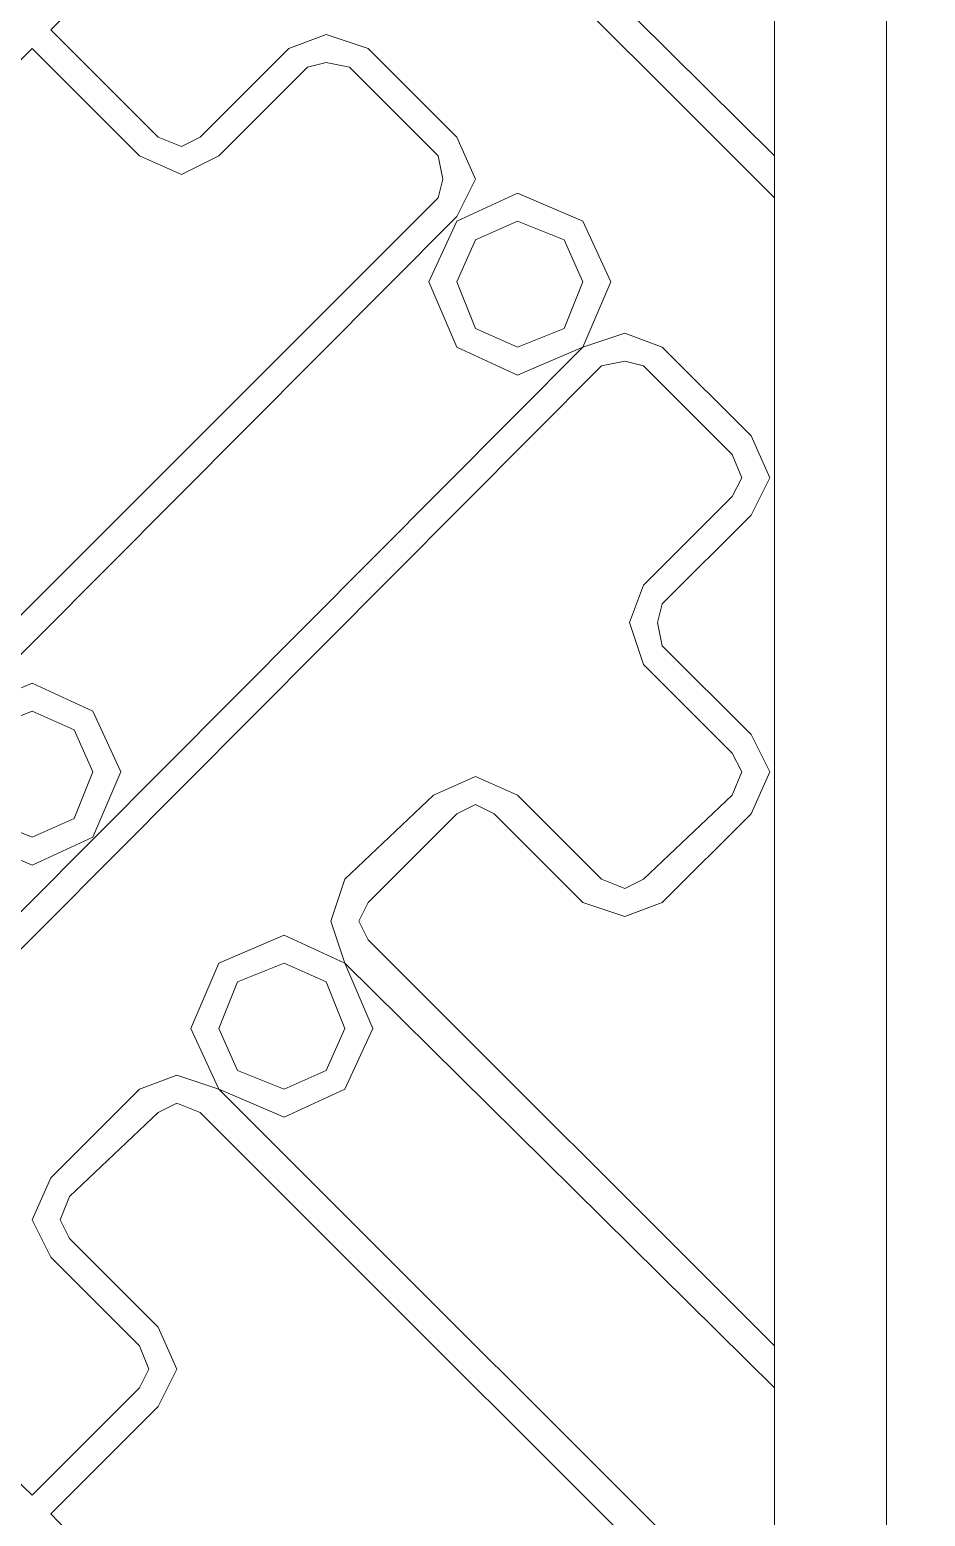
# Model space of a CAD drawing. Header units: centimetres. Extents: x -8.1 to 10.6, y -10.2 to 12.7.
# Drawn here: x -2.85 to 1.46, y -5.92 to 1.23 of the extents above; entities that cross this region are included whole.
import ezdxf

# ---------------------------------------------------------------- set-up
doc = ezdxf.new("R2010")
doc.units = ezdxf.units.CM
doc.header["$MEASUREMENT"] = 0
doc.layers.add('layer 1', color=7, linetype='Continuous')

msp = doc.modelspace()

# ---------------------------------------------------------------- linework, layer by layer
at = {"layer": 'layer 1', "color": 250, "lineweight": 0}
for points, knots in [([(-8.07089, 12.67001), (-8.07089, 12.67001), (10.64402, 12.67001), (10.64402, 12.67001), (10.64402, 12.67001), (10.64402, 12.67001), (10.64402, -10.17863), (10.64402, -10.17863), (10.64402, -10.17863), (10.64402, -10.17863), (-8.07089, -10.17863), (-8.07089, -10.17863), (-8.07089, -10.17863), (-8.07089, -10.17863), (-8.07089, 12.67001), (-8.07089, 12.67001)], [0, 0, 0, 0, 0.25, 0.25, 0.25, 0.25, 0.5, 0.5, 0.5, 0.5, 0.75, 0.75, 0.75, 0.75, 1, 1, 1, 1]), ([(-8.07089, 12.67001), (-8.07089, 12.67001), (10.64402, 12.67001), (10.64402, 12.67001), (10.64402, 12.67001), (10.64402, 12.67001), (10.64402, -10.17863), (10.64402, -10.17863), (10.64402, -10.17863), (10.64402, -10.17863), (-8.07089, -10.17863), (-8.07089, -10.17863), (-8.07089, -10.17863), (-8.07089, -10.17863), (-8.07089, 12.67001), (-8.07089, 12.67001)], [0, 0, 0, 0, 0.25, 0.25, 0.25, 0.25, 0.5, 0.5, 0.5, 0.5, 0.75, 0.75, 0.75, 0.75, 1, 1, 1, 1]), ([(-7.80124, 12.37812), (-7.80124, 12.37812), (10.35185, 12.37812), (10.35185, 12.37812), (10.35185, 12.37812), (10.35185, 12.37812), (10.35185, -9.90898), (10.35185, -9.90898), (10.35185, -9.90898), (10.35185, -9.90898), (-7.80124, -9.90898), (-7.80124, -9.90898), (-7.80124, -9.90898), (-7.80124, -9.90898), (-7.80124, 12.37812), (-7.80124, 12.37812)], [0, 0, 0, 0, 0.25, 0.25, 0.25, 0.25, 0.5, 0.5, 0.5, 0.5, 0.75, 0.75, 0.75, 0.75, 1, 1, 1, 1]), ([(-7.80124, 12.37812), (-7.80124, 12.37812), (10.35185, 12.37812), (10.35185, 12.37812), (10.35185, 12.37812), (10.35185, 12.37812), (10.35185, -9.90898), (10.35185, -9.90898), (10.35185, -9.90898), (10.35185, -9.90898), (-7.80124, -9.90898), (-7.80124, -9.90898), (-7.80124, -9.90898), (-7.80124, -9.90898), (-7.80124, 12.37812), (-7.80124, 12.37812)], [0, 0, 0, 0, 0.25, 0.25, 0.25, 0.25, 0.5, 0.5, 0.5, 0.5, 0.75, 0.75, 0.75, 0.75, 1, 1, 1, 1]), ([(-6.97005, 11.56916), (-6.97005, 11.56916), (9.54318, 11.56916), (9.54318, 11.56916), (9.54318, 11.56916), (9.54318, 11.56916), (9.54318, -9.07779), (9.54318, -9.07779), (9.54318, -9.07779), (9.54318, -9.07779), (-6.97005, -9.07779), (-6.97005, -9.07779), (-6.97005, -9.07779), (-6.97005, -9.07779), (-6.97005, 11.56916), (-6.97005, 11.56916)], [0, 0, 0, 0, 0.25, 0.25, 0.25, 0.25, 0.5, 0.5, 0.5, 0.5, 0.75, 0.75, 0.75, 0.75, 1, 1, 1, 1]), ([(-6.97005, 11.56916), (-6.97005, 11.56916), (9.54318, 11.56916), (9.54318, 11.56916), (9.54318, 11.56916), (9.54318, 11.56916), (9.54318, -9.07779), (9.54318, -9.07779), (9.54318, -9.07779), (9.54318, -9.07779), (-6.97005, -9.07779), (-6.97005, -9.07779), (-6.97005, -9.07779), (-6.97005, -9.07779), (-6.97005, 11.56916), (-6.97005, 11.56916)], [0, 0, 0, 0, 0.25, 0.25, 0.25, 0.25, 0.5, 0.5, 0.5, 0.5, 0.75, 0.75, 0.75, 0.75, 1, 1, 1, 1]), ([(-6.40851, -8.53848), (-6.40851, -8.53848), (-6.40851, 11.00763), (-6.40851, 11.00763), (-6.40851, 11.00763), (-6.40851, 11.00763), (0.73614, 11.00763), (0.73614, 11.00763), (0.73614, 11.00763), (0.73614, 11.00763), (0.73614, -8.53848), (0.73614, -8.53848), (0.73614, -8.53848), (0.73614, -8.53848), (-6.40851, -8.53848), (-6.40851, -8.53848)], [0, 0, 0, 0, 0.25, 0.25, 0.25, 0.25, 0.5, 0.5, 0.5, 0.5, 0.75, 0.75, 0.75, 0.75, 1, 1, 1, 1]), ([(-6.40851, -8.53848), (-6.40851, -8.53848), (-6.40851, 11.00763), (-6.40851, 11.00763), (-6.40851, 11.00763), (-6.40851, 11.00763), (0.73614, 11.00763), (0.73614, 11.00763), (0.73614, 11.00763), (0.73614, 11.00763), (0.73614, -8.53848), (0.73614, -8.53848), (0.73614, -8.53848), (0.73614, -8.53848), (-6.40851, -8.53848), (-6.40851, -8.53848)], [0, 0, 0, 0, 0.25, 0.25, 0.25, 0.25, 0.5, 0.5, 0.5, 0.5, 0.75, 0.75, 0.75, 0.75, 1, 1, 1, 1]), ([(0.73614, 0.628), (0.73614, 0.628), (-1.93758, 3.27892), (-1.93758, 3.27892), (-1.93758, 3.27892), (-1.93758, 3.27892), (-2.11716, 3.3687), (-2.11716, 3.3687), (-2.11716, 3.3687), (-2.11716, 3.3687), (-2.31954, 3.27892), (-2.31954, 3.27892), (-2.31954, 3.27892), (-2.31954, 3.27892), (-2.74625, 2.87444), (-2.74625, 2.87444), (-2.74625, 2.87444), (-2.74625, 2.87444), (-2.81381, 2.67234), (-2.81381, 2.67234), (-2.81381, 2.67234), (-2.81381, 2.67234), (-2.74625, 2.47024), (-2.74625, 2.47024), (-2.74625, 2.47024), (-2.74625, 2.47024), (-2.31954, 2.04325), (-2.31954, 2.04325)], [0, 0, 0, 0, 0.1428571, 0.1428571, 0.1428571, 0.1428571, 0.2857143, 0.2857143, 0.2857143, 0.2857143, 0.4285714, 0.4285714, 0.4285714, 0.4285714, 0.5714286, 0.5714286, 0.5714286, 0.5714286, 0.7142857, 0.7142857, 0.7142857, 0.7142857, 0.8571429, 0.8571429, 0.8571429, 0.8571429, 1, 1, 1, 1]), ([(0.73614, 0.628), (0.73614, 0.628), (-1.93758, 3.27892), (-1.93758, 3.27892), (-1.93758, 3.27892), (-1.93758, 3.27892), (-2.11716, 3.3687), (-2.11716, 3.3687), (-2.11716, 3.3687), (-2.11716, 3.3687), (-2.31954, 3.27892), (-2.31954, 3.27892), (-2.31954, 3.27892), (-2.31954, 3.27892), (-2.74625, 2.87444), (-2.74625, 2.87444), (-2.74625, 2.87444), (-2.74625, 2.87444), (-2.81381, 2.67234), (-2.81381, 2.67234), (-2.81381, 2.67234), (-2.81381, 2.67234), (-2.74625, 2.47024), (-2.74625, 2.47024), (-2.74625, 2.47024), (-2.74625, 2.47024), (-2.31954, 2.04325), (-2.31954, 2.04325)], [0, 0, 0, 0, 0.1428571, 0.1428571, 0.1428571, 0.1428571, 0.2857143, 0.2857143, 0.2857143, 0.2857143, 0.4285714, 0.4285714, 0.4285714, 0.4285714, 0.5714286, 0.5714286, 0.5714286, 0.5714286, 0.7142857, 0.7142857, 0.7142857, 0.7142857, 0.8571429, 0.8571429, 0.8571429, 0.8571429, 1, 1, 1, 1]), ([(0.73614, 0.42561), (0.73614, 0.42561), (-2.02737, 3.18913), (-2.02737, 3.18913), (-2.02737, 3.18913), (-2.02737, 3.18913), (-2.11716, 3.23417), (-2.11716, 3.23417), (-2.11716, 3.23417), (-2.11716, 3.23417), (-2.22947, 3.18913), (-2.22947, 3.18913), (-2.22947, 3.18913), (-2.22947, 3.18913), (-2.65647, 2.76213), (-2.65647, 2.76213), (-2.65647, 2.76213), (-2.65647, 2.76213), (-2.67898, 2.67234), (-2.67898, 2.67234), (-2.67898, 2.67234), (-2.67898, 2.67234), (-2.65647, 2.58255), (-2.65647, 2.58255), (-2.65647, 2.58255), (-2.65647, 2.58255), (-2.22947, 2.15555), (-2.22947, 2.15555)], [0, 0, 0, 0, 0.1428571, 0.1428571, 0.1428571, 0.1428571, 0.2857143, 0.2857143, 0.2857143, 0.2857143, 0.4285714, 0.4285714, 0.4285714, 0.4285714, 0.5714286, 0.5714286, 0.5714286, 0.5714286, 0.7142857, 0.7142857, 0.7142857, 0.7142857, 0.8571429, 0.8571429, 0.8571429, 0.8571429, 1, 1, 1, 1]), ([(0.73614, 0.42561), (0.73614, 0.42561), (-2.02737, 3.18913), (-2.02737, 3.18913), (-2.02737, 3.18913), (-2.02737, 3.18913), (-2.11716, 3.23417), (-2.11716, 3.23417), (-2.11716, 3.23417), (-2.11716, 3.23417), (-2.22947, 3.18913), (-2.22947, 3.18913), (-2.22947, 3.18913), (-2.22947, 3.18913), (-2.65647, 2.76213), (-2.65647, 2.76213), (-2.65647, 2.76213), (-2.65647, 2.76213), (-2.67898, 2.67234), (-2.67898, 2.67234), (-2.67898, 2.67234), (-2.67898, 2.67234), (-2.65647, 2.58255), (-2.65647, 2.58255), (-2.65647, 2.58255), (-2.65647, 2.58255), (-2.22947, 2.15555), (-2.22947, 2.15555)], [0, 0, 0, 0, 0.1428571, 0.1428571, 0.1428571, 0.1428571, 0.2857143, 0.2857143, 0.2857143, 0.2857143, 0.4285714, 0.4285714, 0.4285714, 0.4285714, 0.5714286, 0.5714286, 0.5714286, 0.5714286, 0.7142857, 0.7142857, 0.7142857, 0.7142857, 0.8571429, 0.8571429, 0.8571429, 0.8571429, 1, 1, 1, 1]), ([(-2.22947, 1.75136), (-2.22947, 1.75136), (-2.74625, 1.23457), (-2.74625, 1.23457), (-2.74625, 1.23457), (-2.74625, 1.23457), (-2.22947, 0.71779), (-2.22947, 0.71779), (-2.22947, 0.71779), (-2.22947, 0.71779), (-2.11716, 0.67275), (-2.11716, 0.67275), (-2.11716, 0.67275), (-2.11716, 0.67275), (-2.02737, 0.71779), (-2.02737, 0.71779), (-2.02737, 0.71779), (-2.02737, 0.71779), (-1.60037, 1.1445), (-1.60037, 1.1445)], [0, 0, 0, 0, 0.2, 0.2, 0.2, 0.2, 0.4, 0.4, 0.4, 0.4, 0.6, 0.6, 0.6, 0.6, 0.8, 0.8, 0.8, 0.8, 1, 1, 1, 1]), ([(-2.22947, 1.75136), (-2.22947, 1.75136), (-2.74625, 1.23457), (-2.74625, 1.23457), (-2.74625, 1.23457), (-2.74625, 1.23457), (-2.22947, 0.71779), (-2.22947, 0.71779), (-2.22947, 0.71779), (-2.22947, 0.71779), (-2.11716, 0.67275), (-2.11716, 0.67275), (-2.11716, 0.67275), (-2.11716, 0.67275), (-2.02737, 0.71779), (-2.02737, 0.71779), (-2.02737, 0.71779), (-2.02737, 0.71779), (-1.60037, 1.1445), (-1.60037, 1.1445)], [0, 0, 0, 0, 0.2, 0.2, 0.2, 0.2, 0.4, 0.4, 0.4, 0.4, 0.6, 0.6, 0.6, 0.6, 0.8, 0.8, 0.8, 0.8, 1, 1, 1, 1]), ([(-1.21841, 1.1445), (-1.21841, 1.1445), (-1.4208, 1.21205), (-1.4208, 1.21205), (-1.4208, 1.21205), (-1.4208, 1.21205), (-1.60037, 1.1445), (-1.60037, 1.1445)], [0, 0, 0, 0, 0.5, 0.5, 0.5, 0.5, 1, 1, 1, 1]), ([(-1.21841, 1.1445), (-1.21841, 1.1445), (-1.4208, 1.21205), (-1.4208, 1.21205), (-1.4208, 1.21205), (-1.4208, 1.21205), (-1.60037, 1.1445), (-1.60037, 1.1445)], [0, 0, 0, 0, 0.5, 0.5, 0.5, 0.5, 1, 1, 1, 1]), ([(-3.35283, 0.628), (-3.35283, 0.628), (-2.83604, 1.1445), (-2.83604, 1.1445), (-2.83604, 1.1445), (-2.83604, 1.1445), (-2.31954, 0.628), (-2.31954, 0.628), (-2.31954, 0.628), (-2.31954, 0.628), (-2.11716, 0.53792), (-2.11716, 0.53792), (-2.11716, 0.53792), (-2.11716, 0.53792), (-1.93758, 0.628), (-1.93758, 0.628), (-1.93758, 0.628), (-1.93758, 0.628), (-1.51058, 1.05471), (-1.51058, 1.05471)], [0, 0, 0, 0, 0.2, 0.2, 0.2, 0.2, 0.4, 0.4, 0.4, 0.4, 0.6, 0.6, 0.6, 0.6, 0.8, 0.8, 0.8, 0.8, 1, 1, 1, 1]), ([(-3.35283, 0.628), (-3.35283, 0.628), (-2.83604, 1.1445), (-2.83604, 1.1445), (-2.83604, 1.1445), (-2.83604, 1.1445), (-2.31954, 0.628), (-2.31954, 0.628), (-2.31954, 0.628), (-2.31954, 0.628), (-2.11716, 0.53792), (-2.11716, 0.53792), (-2.11716, 0.53792), (-2.11716, 0.53792), (-1.93758, 0.628), (-1.93758, 0.628), (-1.93758, 0.628), (-1.93758, 0.628), (-1.51058, 1.05471), (-1.51058, 1.05471)], [0, 0, 0, 0, 0.2, 0.2, 0.2, 0.2, 0.4, 0.4, 0.4, 0.4, 0.6, 0.6, 0.6, 0.6, 0.8, 0.8, 0.8, 0.8, 1, 1, 1, 1]), ([(-1.30849, 1.05471), (-1.30849, 1.05471), (-1.4208, 1.07723), (-1.4208, 1.07723), (-1.4208, 1.07723), (-1.4208, 1.07723), (-1.51058, 1.05471), (-1.51058, 1.05471)], [0, 0, 0, 0, 0.5, 0.5, 0.5, 0.5, 1, 1, 1, 1]), ([(-1.30849, 1.05471), (-1.30849, 1.05471), (-1.4208, 1.07723), (-1.4208, 1.07723), (-1.4208, 1.07723), (-1.4208, 1.07723), (-1.51058, 1.05471), (-1.51058, 1.05471)], [0, 0, 0, 0, 0.5, 0.5, 0.5, 0.5, 1, 1, 1, 1]), ([(-0.7917, 0.33583), (-0.7917, 0.33583), (-0.70191, 0.5154), (-0.70191, 0.5154), (-0.70191, 0.5154), (-0.70191, 0.5154), (-0.7917, 0.71779), (-0.7917, 0.71779)], [0, 0, 0, 0, 0.5, 0.5, 0.5, 0.5, 1, 1, 1, 1]), ([(-0.7917, 0.33583), (-0.7917, 0.33583), (-0.70191, 0.5154), (-0.70191, 0.5154), (-0.70191, 0.5154), (-0.70191, 0.5154), (-0.7917, 0.71779), (-0.7917, 0.71779)], [0, 0, 0, 0, 0.5, 0.5, 0.5, 0.5, 1, 1, 1, 1]), ([(-0.88149, 0.42561), (-0.88149, 0.42561), (-0.85897, 0.5154), (-0.85897, 0.5154), (-0.85897, 0.5154), (-0.85897, 0.5154), (-0.88149, 0.628), (-0.88149, 0.628)], [0, 0, 0, 0, 0.5, 0.5, 0.5, 0.5, 1, 1, 1, 1]), ([(-0.88149, 0.42561), (-0.88149, 0.42561), (-0.85897, 0.5154), (-0.85897, 0.5154), (-0.85897, 0.5154), (-0.85897, 0.5154), (-0.88149, 0.628), (-0.88149, 0.628)], [0, 0, 0, 0, 0.5, 0.5, 0.5, 0.5, 1, 1, 1, 1]), ([(-0.0503, 0.02113), (-0.0503, 0.02113), (-0.18513, 0.31331), (-0.18513, 0.31331), (-0.18513, 0.31331), (-0.18513, 0.31331), (-0.49953, 0.44813), (-0.49953, 0.44813), (-0.49953, 0.44813), (-0.49953, 0.44813), (-0.7917, 0.31331), (-0.7917, 0.31331), (-0.7917, 0.31331), (-0.7917, 0.31331), (-0.92653, 0.02113), (-0.92653, 0.02113), (-0.92653, 0.02113), (-0.92653, 0.02113), (-0.7917, -0.29327), (-0.7917, -0.29327), (-0.7917, -0.29327), (-0.7917, -0.29327), (-0.49953, -0.4281), (-0.49953, -0.4281), (-0.49953, -0.4281), (-0.49953, -0.4281), (-0.18513, -0.29327), (-0.18513, -0.29327), (-0.18513, -0.29327), (-0.18513, -0.29327), (-0.0503, 0.02113), (-0.0503, 0.02113)], [0, 0, 0, 0, 0.125, 0.125, 0.125, 0.125, 0.25, 0.25, 0.25, 0.25, 0.375, 0.375, 0.375, 0.375, 0.5, 0.5, 0.5, 0.5, 0.625, 0.625, 0.625, 0.625, 0.75, 0.75, 0.75, 0.75, 0.875, 0.875, 0.875, 0.875, 1, 1, 1, 1]), ([(-0.0503, 0.02113), (-0.0503, 0.02113), (-0.18513, 0.31331), (-0.18513, 0.31331), (-0.18513, 0.31331), (-0.18513, 0.31331), (-0.49953, 0.44813), (-0.49953, 0.44813), (-0.49953, 0.44813), (-0.49953, 0.44813), (-0.7917, 0.31331), (-0.7917, 0.31331), (-0.7917, 0.31331), (-0.7917, 0.31331), (-0.92653, 0.02113), (-0.92653, 0.02113), (-0.92653, 0.02113), (-0.92653, 0.02113), (-0.7917, -0.29327), (-0.7917, -0.29327), (-0.7917, -0.29327), (-0.7917, -0.29327), (-0.49953, -0.4281), (-0.49953, -0.4281), (-0.49953, -0.4281), (-0.49953, -0.4281), (-0.18513, -0.29327), (-0.18513, -0.29327), (-0.18513, -0.29327), (-0.18513, -0.29327), (-0.0503, 0.02113), (-0.0503, 0.02113)], [0, 0, 0, 0, 0.125, 0.125, 0.125, 0.125, 0.25, 0.25, 0.25, 0.25, 0.375, 0.375, 0.375, 0.375, 0.5, 0.5, 0.5, 0.5, 0.625, 0.625, 0.625, 0.625, 0.75, 0.75, 0.75, 0.75, 0.875, 0.875, 0.875, 0.875, 1, 1, 1, 1]), ([(-0.18513, 0.02113), (-0.18513, 0.02113), (-0.27491, 0.22352), (-0.27491, 0.22352), (-0.27491, 0.22352), (-0.27491, 0.22352), (-0.49953, 0.31331), (-0.49953, 0.31331), (-0.49953, 0.31331), (-0.49953, 0.31331), (-0.70191, 0.22352), (-0.70191, 0.22352), (-0.70191, 0.22352), (-0.70191, 0.22352), (-0.7917, 0.02113), (-0.7917, 0.02113), (-0.7917, 0.02113), (-0.7917, 0.02113), (-0.70191, -0.20348), (-0.70191, -0.20348), (-0.70191, -0.20348), (-0.70191, -0.20348), (-0.49953, -0.29327), (-0.49953, -0.29327), (-0.49953, -0.29327), (-0.49953, -0.29327), (-0.27491, -0.20348), (-0.27491, -0.20348), (-0.27491, -0.20348), (-0.27491, -0.20348), (-0.18513, 0.02113), (-0.18513, 0.02113)], [0, 0, 0, 0, 0.125, 0.125, 0.125, 0.125, 0.25, 0.25, 0.25, 0.25, 0.375, 0.375, 0.375, 0.375, 0.5, 0.5, 0.5, 0.5, 0.625, 0.625, 0.625, 0.625, 0.75, 0.75, 0.75, 0.75, 0.875, 0.875, 0.875, 0.875, 1, 1, 1, 1]), ([(-0.18513, 0.02113), (-0.18513, 0.02113), (-0.27491, 0.22352), (-0.27491, 0.22352), (-0.27491, 0.22352), (-0.27491, 0.22352), (-0.49953, 0.31331), (-0.49953, 0.31331), (-0.49953, 0.31331), (-0.49953, 0.31331), (-0.70191, 0.22352), (-0.70191, 0.22352), (-0.70191, 0.22352), (-0.70191, 0.22352), (-0.7917, 0.02113), (-0.7917, 0.02113), (-0.7917, 0.02113), (-0.7917, 0.02113), (-0.70191, -0.20348), (-0.70191, -0.20348), (-0.70191, -0.20348), (-0.70191, -0.20348), (-0.49953, -0.29327), (-0.49953, -0.29327), (-0.49953, -0.29327), (-0.49953, -0.29327), (-0.27491, -0.20348), (-0.27491, -0.20348), (-0.27491, -0.20348), (-0.27491, -0.20348), (-0.18513, 0.02113), (-0.18513, 0.02113)], [0, 0, 0, 0, 0.125, 0.125, 0.125, 0.125, 0.25, 0.25, 0.25, 0.25, 0.375, 0.375, 0.375, 0.375, 0.5, 0.5, 0.5, 0.5, 0.625, 0.625, 0.625, 0.625, 0.75, 0.75, 0.75, 0.75, 0.875, 0.875, 0.875, 0.875, 1, 1, 1, 1]), ([(0.19684, -0.29327), (0.19684, -0.29327), (0.01726, -0.226), (0.01726, -0.226), (0.01726, -0.226), (0.01726, -0.226), (-0.18513, -0.29327), (-0.18513, -0.29327)], [0, 0, 0, 0, 0.5, 0.5, 0.5, 0.5, 1, 1, 1, 1]), ([(0.19684, -0.29327), (0.19684, -0.29327), (0.01726, -0.226), (0.01726, -0.226), (0.01726, -0.226), (0.01726, -0.226), (-0.18513, -0.29327), (-0.18513, -0.29327)], [0, 0, 0, 0, 0.5, 0.5, 0.5, 0.5, 1, 1, 1, 1]), ([(0.10705, -0.38306), (0.10705, -0.38306), (0.01726, -0.36054), (0.01726, -0.36054), (0.01726, -0.36054), (0.01726, -0.36054), (-0.09534, -0.38306), (-0.09534, -0.38306)], [0, 0, 0, 0, 0.5, 0.5, 0.5, 0.5, 1, 1, 1, 1]), ([(0.10705, -0.38306), (0.10705, -0.38306), (0.01726, -0.36054), (0.01726, -0.36054), (0.01726, -0.36054), (0.01726, -0.36054), (-0.09534, -0.38306), (-0.09534, -0.38306)], [0, 0, 0, 0, 0.5, 0.5, 0.5, 0.5, 1, 1, 1, 1]), ([(0.62383, -1.10194), (0.62383, -1.10194), (0.71362, -0.92236), (0.71362, -0.92236), (0.71362, -0.92236), (0.71362, -0.92236), (0.62383, -0.72027), (0.62383, -0.72027)], [0, 0, 0, 0, 0.5, 0.5, 0.5, 0.5, 1, 1, 1, 1]), ([(0.62383, -1.10194), (0.62383, -1.10194), (0.71362, -0.92236), (0.71362, -0.92236), (0.71362, -0.92236), (0.71362, -0.92236), (0.62383, -0.72027), (0.62383, -0.72027)], [0, 0, 0, 0, 0.5, 0.5, 0.5, 0.5, 1, 1, 1, 1]), ([(0.53376, -1.01215), (0.53376, -1.01215), (0.5788, -0.92236), (0.5788, -0.92236), (0.5788, -0.92236), (0.5788, -0.92236), (0.53376, -0.81006), (0.53376, -0.81006)], [0, 0, 0, 0, 0.5, 0.5, 0.5, 0.5, 1, 1, 1, 1]), ([(0.53376, -1.01215), (0.53376, -1.01215), (0.5788, -0.92236), (0.5788, -0.92236), (0.5788, -0.92236), (0.5788, -0.92236), (0.53376, -0.81006), (0.53376, -0.81006)], [0, 0, 0, 0, 0.5, 0.5, 0.5, 0.5, 1, 1, 1, 1]), ([(0.53376, -1.01215), (0.53376, -1.01215), (0.10705, -1.43915), (0.10705, -1.43915), (0.10705, -1.43915), (0.10705, -1.43915), (0.03949, -1.61873), (0.03949, -1.61873), (0.03949, -1.61873), (0.03949, -1.61873), (0.10705, -1.82111), (0.10705, -1.82111), (0.10705, -1.82111), (0.10705, -1.82111), (0.53376, -2.24782), (0.53376, -2.24782)], [0, 0, 0, 0, 0.25, 0.25, 0.25, 0.25, 0.5, 0.5, 0.5, 0.5, 0.75, 0.75, 0.75, 0.75, 1, 1, 1, 1]), ([(0.53376, -1.01215), (0.53376, -1.01215), (0.10705, -1.43915), (0.10705, -1.43915), (0.10705, -1.43915), (0.10705, -1.43915), (0.03949, -1.61873), (0.03949, -1.61873), (0.03949, -1.61873), (0.03949, -1.61873), (0.10705, -1.82111), (0.10705, -1.82111), (0.10705, -1.82111), (0.10705, -1.82111), (0.53376, -2.24782), (0.53376, -2.24782)], [0, 0, 0, 0, 0.25, 0.25, 0.25, 0.25, 0.5, 0.5, 0.5, 0.5, 0.75, 0.75, 0.75, 0.75, 1, 1, 1, 1]), ([(0.62383, -1.10194), (0.62383, -1.10194), (0.19684, -1.52894), (0.19684, -1.52894), (0.19684, -1.52894), (0.19684, -1.52894), (0.17432, -1.61873), (0.17432, -1.61873), (0.17432, -1.61873), (0.17432, -1.61873), (0.19684, -1.73103), (0.19684, -1.73103), (0.19684, -1.73103), (0.19684, -1.73103), (0.62383, -2.15803), (0.62383, -2.15803)], [0, 0, 0, 0, 0.25, 0.25, 0.25, 0.25, 0.5, 0.5, 0.5, 0.5, 0.75, 0.75, 0.75, 0.75, 1, 1, 1, 1]), ([(0.62383, -1.10194), (0.62383, -1.10194), (0.19684, -1.52894), (0.19684, -1.52894), (0.19684, -1.52894), (0.19684, -1.52894), (0.17432, -1.61873), (0.17432, -1.61873), (0.17432, -1.61873), (0.17432, -1.61873), (0.19684, -1.73103), (0.19684, -1.73103), (0.19684, -1.73103), (0.19684, -1.73103), (0.62383, -2.15803), (0.62383, -2.15803)], [0, 0, 0, 0, 0.25, 0.25, 0.25, 0.25, 0.5, 0.5, 0.5, 0.5, 0.75, 0.75, 0.75, 0.75, 1, 1, 1, 1]), ([(-2.40933, -2.33761), (-2.40933, -2.33761), (-2.54416, -2.04573), (-2.54416, -2.04573), (-2.54416, -2.04573), (-2.54416, -2.04573), (-2.83604, -1.9109), (-2.83604, -1.9109), (-2.83604, -1.9109), (-2.83604, -1.9109), (-3.15073, -2.04573), (-3.15073, -2.04573), (-3.15073, -2.04573), (-3.15073, -2.04573), (-3.28556, -2.33761), (-3.28556, -2.33761), (-3.28556, -2.33761), (-3.28556, -2.33761), (-3.15073, -2.6523), (-3.15073, -2.6523), (-3.15073, -2.6523), (-3.15073, -2.6523), (-2.83604, -2.78713), (-2.83604, -2.78713), (-2.83604, -2.78713), (-2.83604, -2.78713), (-2.54416, -2.6523), (-2.54416, -2.6523), (-2.54416, -2.6523), (-2.54416, -2.6523), (-2.40933, -2.33761), (-2.40933, -2.33761)], [0, 0, 0, 0, 0.125, 0.125, 0.125, 0.125, 0.25, 0.25, 0.25, 0.25, 0.375, 0.375, 0.375, 0.375, 0.5, 0.5, 0.5, 0.5, 0.625, 0.625, 0.625, 0.625, 0.75, 0.75, 0.75, 0.75, 0.875, 0.875, 0.875, 0.875, 1, 1, 1, 1]), ([(-2.40933, -2.33761), (-2.40933, -2.33761), (-2.54416, -2.04573), (-2.54416, -2.04573), (-2.54416, -2.04573), (-2.54416, -2.04573), (-2.83604, -1.9109), (-2.83604, -1.9109), (-2.83604, -1.9109), (-2.83604, -1.9109), (-3.15073, -2.04573), (-3.15073, -2.04573), (-3.15073, -2.04573), (-3.15073, -2.04573), (-3.28556, -2.33761), (-3.28556, -2.33761), (-3.28556, -2.33761), (-3.28556, -2.33761), (-3.15073, -2.6523), (-3.15073, -2.6523), (-3.15073, -2.6523), (-3.15073, -2.6523), (-2.83604, -2.78713), (-2.83604, -2.78713), (-2.83604, -2.78713), (-2.83604, -2.78713), (-2.54416, -2.6523), (-2.54416, -2.6523), (-2.54416, -2.6523), (-2.54416, -2.6523), (-2.40933, -2.33761), (-2.40933, -2.33761)], [0, 0, 0, 0, 0.125, 0.125, 0.125, 0.125, 0.25, 0.25, 0.25, 0.25, 0.375, 0.375, 0.375, 0.375, 0.5, 0.5, 0.5, 0.5, 0.625, 0.625, 0.625, 0.625, 0.75, 0.75, 0.75, 0.75, 0.875, 0.875, 0.875, 0.875, 1, 1, 1, 1]), ([(-2.54416, -2.33761), (-2.54416, -2.33761), (-2.63395, -2.13551), (-2.63395, -2.13551), (-2.63395, -2.13551), (-2.63395, -2.13551), (-2.83604, -2.04573), (-2.83604, -2.04573), (-2.83604, -2.04573), (-2.83604, -2.04573), (-3.06095, -2.13551), (-3.06095, -2.13551), (-3.06095, -2.13551), (-3.06095, -2.13551), (-3.15073, -2.33761), (-3.15073, -2.33761), (-3.15073, -2.33761), (-3.15073, -2.33761), (-3.06095, -2.56251), (-3.06095, -2.56251), (-3.06095, -2.56251), (-3.06095, -2.56251), (-2.83604, -2.6523), (-2.83604, -2.6523), (-2.83604, -2.6523), (-2.83604, -2.6523), (-2.63395, -2.56251), (-2.63395, -2.56251), (-2.63395, -2.56251), (-2.63395, -2.56251), (-2.54416, -2.33761), (-2.54416, -2.33761)], [0, 0, 0, 0, 0.125, 0.125, 0.125, 0.125, 0.25, 0.25, 0.25, 0.25, 0.375, 0.375, 0.375, 0.375, 0.5, 0.5, 0.5, 0.5, 0.625, 0.625, 0.625, 0.625, 0.75, 0.75, 0.75, 0.75, 0.875, 0.875, 0.875, 0.875, 1, 1, 1, 1]), ([(-2.54416, -2.33761), (-2.54416, -2.33761), (-2.63395, -2.13551), (-2.63395, -2.13551), (-2.63395, -2.13551), (-2.63395, -2.13551), (-2.83604, -2.04573), (-2.83604, -2.04573), (-2.83604, -2.04573), (-2.83604, -2.04573), (-3.06095, -2.13551), (-3.06095, -2.13551), (-3.06095, -2.13551), (-3.06095, -2.13551), (-3.15073, -2.33761), (-3.15073, -2.33761), (-3.15073, -2.33761), (-3.15073, -2.33761), (-3.06095, -2.56251), (-3.06095, -2.56251), (-3.06095, -2.56251), (-3.06095, -2.56251), (-2.83604, -2.6523), (-2.83604, -2.6523), (-2.83604, -2.6523), (-2.83604, -2.6523), (-2.63395, -2.56251), (-2.63395, -2.56251), (-2.63395, -2.56251), (-2.63395, -2.56251), (-2.54416, -2.33761), (-2.54416, -2.33761)], [0, 0, 0, 0, 0.125, 0.125, 0.125, 0.125, 0.25, 0.25, 0.25, 0.25, 0.375, 0.375, 0.375, 0.375, 0.5, 0.5, 0.5, 0.5, 0.625, 0.625, 0.625, 0.625, 0.75, 0.75, 0.75, 0.75, 0.875, 0.875, 0.875, 0.875, 1, 1, 1, 1]), ([(0.62383, -2.53999), (0.62383, -2.53999), (0.71362, -2.33761), (0.71362, -2.33761), (0.71362, -2.33761), (0.71362, -2.33761), (0.62383, -2.15803), (0.62383, -2.15803)], [0, 0, 0, 0, 0.5, 0.5, 0.5, 0.5, 1, 1, 1, 1]), ([(0.62383, -2.53999), (0.62383, -2.53999), (0.71362, -2.33761), (0.71362, -2.33761), (0.71362, -2.33761), (0.71362, -2.33761), (0.62383, -2.15803), (0.62383, -2.15803)], [0, 0, 0, 0, 0.5, 0.5, 0.5, 0.5, 1, 1, 1, 1]), ([(0.53376, -2.45021), (0.53376, -2.45021), (0.5788, -2.33761), (0.5788, -2.33761), (0.5788, -2.33761), (0.5788, -2.33761), (0.53376, -2.24782), (0.53376, -2.24782)], [0, 0, 0, 0, 0.5, 0.5, 0.5, 0.5, 1, 1, 1, 1]), ([(0.53376, -2.45021), (0.53376, -2.45021), (0.5788, -2.33761), (0.5788, -2.33761), (0.5788, -2.33761), (0.5788, -2.33761), (0.53376, -2.24782), (0.53376, -2.24782)], [0, 0, 0, 0, 0.5, 0.5, 0.5, 0.5, 1, 1, 1, 1]), ([(-0.09534, -2.8544), (-0.09534, -2.8544), (-0.49953, -2.45021), (-0.49953, -2.45021), (-0.49953, -2.45021), (-0.49953, -2.45021), (-0.70191, -2.36013), (-0.70191, -2.36013), (-0.70191, -2.36013), (-0.70191, -2.36013), (-0.90401, -2.45021), (-0.90401, -2.45021), (-0.90401, -2.45021), (-0.90401, -2.45021), (-1.33101, -2.8544), (-1.33101, -2.8544), (-1.33101, -2.8544), (-1.33101, -2.8544), (-1.39828, -3.05678), (-1.39828, -3.05678), (-1.39828, -3.05678), (-1.39828, -3.05678), (-1.33101, -3.25888), (-1.33101, -3.25888), (-1.33101, -3.25888), (-1.33101, -3.25888), (0.73614, -5.30351), (0.73614, -5.30351)], [0, 0, 0, 0, 0.1428571, 0.1428571, 0.1428571, 0.1428571, 0.2857143, 0.2857143, 0.2857143, 0.2857143, 0.4285714, 0.4285714, 0.4285714, 0.4285714, 0.5714286, 0.5714286, 0.5714286, 0.5714286, 0.7142857, 0.7142857, 0.7142857, 0.7142857, 0.8571429, 0.8571429, 0.8571429, 0.8571429, 1, 1, 1, 1]), ([(-0.09534, -2.8544), (-0.09534, -2.8544), (-0.49953, -2.45021), (-0.49953, -2.45021), (-0.49953, -2.45021), (-0.49953, -2.45021), (-0.70191, -2.36013), (-0.70191, -2.36013), (-0.70191, -2.36013), (-0.70191, -2.36013), (-0.90401, -2.45021), (-0.90401, -2.45021), (-0.90401, -2.45021), (-0.90401, -2.45021), (-1.33101, -2.8544), (-1.33101, -2.8544), (-1.33101, -2.8544), (-1.33101, -2.8544), (-1.39828, -3.05678), (-1.39828, -3.05678), (-1.39828, -3.05678), (-1.39828, -3.05678), (-1.33101, -3.25888), (-1.33101, -3.25888), (-1.33101, -3.25888), (-1.33101, -3.25888), (0.73614, -5.30351), (0.73614, -5.30351)], [0, 0, 0, 0, 0.1428571, 0.1428571, 0.1428571, 0.1428571, 0.2857143, 0.2857143, 0.2857143, 0.2857143, 0.4285714, 0.4285714, 0.4285714, 0.4285714, 0.5714286, 0.5714286, 0.5714286, 0.5714286, 0.7142857, 0.7142857, 0.7142857, 0.7142857, 0.8571429, 0.8571429, 0.8571429, 0.8571429, 1, 1, 1, 1]), ([(-0.18513, -2.9667), (-0.18513, -2.9667), (-0.61184, -2.53999), (-0.61184, -2.53999), (-0.61184, -2.53999), (-0.61184, -2.53999), (-0.70191, -2.49496), (-0.70191, -2.49496), (-0.70191, -2.49496), (-0.70191, -2.49496), (-0.7917, -2.53999), (-0.7917, -2.53999), (-0.7917, -2.53999), (-0.7917, -2.53999), (-1.21841, -2.9667), (-1.21841, -2.9667), (-1.21841, -2.9667), (-1.21841, -2.9667), (-1.26345, -3.05678), (-1.26345, -3.05678), (-1.26345, -3.05678), (-1.26345, -3.05678), (-1.21841, -3.14657), (-1.21841, -3.14657), (-1.21841, -3.14657), (-1.21841, -3.14657), (0.73614, -5.10112), (0.73614, -5.10112)], [0, 0, 0, 0, 0.1428571, 0.1428571, 0.1428571, 0.1428571, 0.2857143, 0.2857143, 0.2857143, 0.2857143, 0.4285714, 0.4285714, 0.4285714, 0.4285714, 0.5714286, 0.5714286, 0.5714286, 0.5714286, 0.7142857, 0.7142857, 0.7142857, 0.7142857, 0.8571429, 0.8571429, 0.8571429, 0.8571429, 1, 1, 1, 1]), ([(-0.18513, -2.9667), (-0.18513, -2.9667), (-0.61184, -2.53999), (-0.61184, -2.53999), (-0.61184, -2.53999), (-0.61184, -2.53999), (-0.70191, -2.49496), (-0.70191, -2.49496), (-0.70191, -2.49496), (-0.70191, -2.49496), (-0.7917, -2.53999), (-0.7917, -2.53999), (-0.7917, -2.53999), (-0.7917, -2.53999), (-1.21841, -2.9667), (-1.21841, -2.9667), (-1.21841, -2.9667), (-1.21841, -2.9667), (-1.26345, -3.05678), (-1.26345, -3.05678), (-1.26345, -3.05678), (-1.26345, -3.05678), (-1.21841, -3.14657), (-1.21841, -3.14657), (-1.21841, -3.14657), (-1.21841, -3.14657), (0.73614, -5.10112), (0.73614, -5.10112)], [0, 0, 0, 0, 0.1428571, 0.1428571, 0.1428571, 0.1428571, 0.2857143, 0.2857143, 0.2857143, 0.2857143, 0.4285714, 0.4285714, 0.4285714, 0.4285714, 0.5714286, 0.5714286, 0.5714286, 0.5714286, 0.7142857, 0.7142857, 0.7142857, 0.7142857, 0.8571429, 0.8571429, 0.8571429, 0.8571429, 1, 1, 1, 1]), ([(-0.09534, -2.8544), (-0.09534, -2.8544), (0.01726, -2.89944), (0.01726, -2.89944), (0.01726, -2.89944), (0.01726, -2.89944), (0.10705, -2.8544), (0.10705, -2.8544)], [0, 0, 0, 0, 0.5, 0.5, 0.5, 0.5, 1, 1, 1, 1]), ([(-0.09534, -2.8544), (-0.09534, -2.8544), (0.01726, -2.89944), (0.01726, -2.89944), (0.01726, -2.89944), (0.01726, -2.89944), (0.10705, -2.8544), (0.10705, -2.8544)], [0, 0, 0, 0, 0.5, 0.5, 0.5, 0.5, 1, 1, 1, 1]), ([(-0.18513, -2.9667), (-0.18513, -2.9667), (0.01726, -3.03426), (0.01726, -3.03426), (0.01726, -3.03426), (0.01726, -3.03426), (0.19684, -2.9667), (0.19684, -2.9667)], [0, 0, 0, 0, 0.5, 0.5, 0.5, 0.5, 1, 1, 1, 1]), ([(-0.18513, -2.9667), (-0.18513, -2.9667), (0.01726, -3.03426), (0.01726, -3.03426), (0.01726, -3.03426), (0.01726, -3.03426), (0.19684, -2.9667), (0.19684, -2.9667)], [0, 0, 0, 0, 0.5, 0.5, 0.5, 0.5, 1, 1, 1, 1]), ([(-1.19618, -3.57357), (-1.19618, -3.57357), (-1.33101, -3.25888), (-1.33101, -3.25888), (-1.33101, -3.25888), (-1.33101, -3.25888), (-1.62289, -3.12405), (-1.62289, -3.12405), (-1.62289, -3.12405), (-1.62289, -3.12405), (-1.93758, -3.25888), (-1.93758, -3.25888), (-1.93758, -3.25888), (-1.93758, -3.25888), (-2.07241, -3.57357), (-2.07241, -3.57357), (-2.07241, -3.57357), (-2.07241, -3.57357), (-1.93758, -3.86545), (-1.93758, -3.86545), (-1.93758, -3.86545), (-1.93758, -3.86545), (-1.62289, -4.00028), (-1.62289, -4.00028), (-1.62289, -4.00028), (-1.62289, -4.00028), (-1.33101, -3.86545), (-1.33101, -3.86545), (-1.33101, -3.86545), (-1.33101, -3.86545), (-1.19618, -3.57357), (-1.19618, -3.57357)], [0, 0, 0, 0, 0.125, 0.125, 0.125, 0.125, 0.25, 0.25, 0.25, 0.25, 0.375, 0.375, 0.375, 0.375, 0.5, 0.5, 0.5, 0.5, 0.625, 0.625, 0.625, 0.625, 0.75, 0.75, 0.75, 0.75, 0.875, 0.875, 0.875, 0.875, 1, 1, 1, 1]), ([(-1.19618, -3.57357), (-1.19618, -3.57357), (-1.33101, -3.25888), (-1.33101, -3.25888), (-1.33101, -3.25888), (-1.33101, -3.25888), (-1.62289, -3.12405), (-1.62289, -3.12405), (-1.62289, -3.12405), (-1.62289, -3.12405), (-1.93758, -3.25888), (-1.93758, -3.25888), (-1.93758, -3.25888), (-1.93758, -3.25888), (-2.07241, -3.57357), (-2.07241, -3.57357), (-2.07241, -3.57357), (-2.07241, -3.57357), (-1.93758, -3.86545), (-1.93758, -3.86545), (-1.93758, -3.86545), (-1.93758, -3.86545), (-1.62289, -4.00028), (-1.62289, -4.00028), (-1.62289, -4.00028), (-1.62289, -4.00028), (-1.33101, -3.86545), (-1.33101, -3.86545), (-1.33101, -3.86545), (-1.33101, -3.86545), (-1.19618, -3.57357), (-1.19618, -3.57357)], [0, 0, 0, 0, 0.125, 0.125, 0.125, 0.125, 0.25, 0.25, 0.25, 0.25, 0.375, 0.375, 0.375, 0.375, 0.5, 0.5, 0.5, 0.5, 0.625, 0.625, 0.625, 0.625, 0.75, 0.75, 0.75, 0.75, 0.875, 0.875, 0.875, 0.875, 1, 1, 1, 1]), ([(-1.33101, -3.57357), (-1.33101, -3.57357), (-1.4208, -3.34866), (-1.4208, -3.34866), (-1.4208, -3.34866), (-1.4208, -3.34866), (-1.62289, -3.25888), (-1.62289, -3.25888), (-1.62289, -3.25888), (-1.62289, -3.25888), (-1.84751, -3.34866), (-1.84751, -3.34866), (-1.84751, -3.34866), (-1.84751, -3.34866), (-1.93758, -3.57357), (-1.93758, -3.57357), (-1.93758, -3.57357), (-1.93758, -3.57357), (-1.84751, -3.77566), (-1.84751, -3.77566), (-1.84751, -3.77566), (-1.84751, -3.77566), (-1.62289, -3.86545), (-1.62289, -3.86545), (-1.62289, -3.86545), (-1.62289, -3.86545), (-1.4208, -3.77566), (-1.4208, -3.77566), (-1.4208, -3.77566), (-1.4208, -3.77566), (-1.33101, -3.57357), (-1.33101, -3.57357)], [0, 0, 0, 0, 0.125, 0.125, 0.125, 0.125, 0.25, 0.25, 0.25, 0.25, 0.375, 0.375, 0.375, 0.375, 0.5, 0.5, 0.5, 0.5, 0.625, 0.625, 0.625, 0.625, 0.75, 0.75, 0.75, 0.75, 0.875, 0.875, 0.875, 0.875, 1, 1, 1, 1]), ([(-1.33101, -3.57357), (-1.33101, -3.57357), (-1.4208, -3.34866), (-1.4208, -3.34866), (-1.4208, -3.34866), (-1.4208, -3.34866), (-1.62289, -3.25888), (-1.62289, -3.25888), (-1.62289, -3.25888), (-1.62289, -3.25888), (-1.84751, -3.34866), (-1.84751, -3.34866), (-1.84751, -3.34866), (-1.84751, -3.34866), (-1.93758, -3.57357), (-1.93758, -3.57357), (-1.93758, -3.57357), (-1.93758, -3.57357), (-1.84751, -3.77566), (-1.84751, -3.77566), (-1.84751, -3.77566), (-1.84751, -3.77566), (-1.62289, -3.86545), (-1.62289, -3.86545), (-1.62289, -3.86545), (-1.62289, -3.86545), (-1.4208, -3.77566), (-1.4208, -3.77566), (-1.4208, -3.77566), (-1.4208, -3.77566), (-1.33101, -3.57357), (-1.33101, -3.57357)], [0, 0, 0, 0, 0.125, 0.125, 0.125, 0.125, 0.25, 0.25, 0.25, 0.25, 0.375, 0.375, 0.375, 0.375, 0.5, 0.5, 0.5, 0.5, 0.625, 0.625, 0.625, 0.625, 0.75, 0.75, 0.75, 0.75, 0.875, 0.875, 0.875, 0.875, 1, 1, 1, 1]), ([(0.73614, -6.53918), (0.73614, -6.53918), (-1.93758, -3.86545), (-1.93758, -3.86545), (-1.93758, -3.86545), (-1.93758, -3.86545), (-2.13968, -3.79818), (-2.13968, -3.79818), (-2.13968, -3.79818), (-2.13968, -3.79818), (-2.31954, -3.86545), (-2.31954, -3.86545), (-2.31954, -3.86545), (-2.31954, -3.86545), (-2.74625, -4.29245), (-2.74625, -4.29245), (-2.74625, -4.29245), (-2.74625, -4.29245), (-2.83604, -4.49455), (-2.83604, -4.49455), (-2.83604, -4.49455), (-2.83604, -4.49455), (-2.74625, -4.67441), (-2.74625, -4.67441), (-2.74625, -4.67441), (-2.74625, -4.67441), (-2.31954, -5.10112), (-2.31954, -5.10112)], [0, 0, 0, 0, 0.1428571, 0.1428571, 0.1428571, 0.1428571, 0.2857143, 0.2857143, 0.2857143, 0.2857143, 0.4285714, 0.4285714, 0.4285714, 0.4285714, 0.5714286, 0.5714286, 0.5714286, 0.5714286, 0.7142857, 0.7142857, 0.7142857, 0.7142857, 0.8571429, 0.8571429, 0.8571429, 0.8571429, 1, 1, 1, 1]), ([(0.73614, -6.53918), (0.73614, -6.53918), (-1.93758, -3.86545), (-1.93758, -3.86545), (-1.93758, -3.86545), (-1.93758, -3.86545), (-2.13968, -3.79818), (-2.13968, -3.79818), (-2.13968, -3.79818), (-2.13968, -3.79818), (-2.31954, -3.86545), (-2.31954, -3.86545), (-2.31954, -3.86545), (-2.31954, -3.86545), (-2.74625, -4.29245), (-2.74625, -4.29245), (-2.74625, -4.29245), (-2.74625, -4.29245), (-2.83604, -4.49455), (-2.83604, -4.49455), (-2.83604, -4.49455), (-2.83604, -4.49455), (-2.74625, -4.67441), (-2.74625, -4.67441), (-2.74625, -4.67441), (-2.74625, -4.67441), (-2.31954, -5.10112), (-2.31954, -5.10112)], [0, 0, 0, 0, 0.1428571, 0.1428571, 0.1428571, 0.1428571, 0.2857143, 0.2857143, 0.2857143, 0.2857143, 0.4285714, 0.4285714, 0.4285714, 0.4285714, 0.5714286, 0.5714286, 0.5714286, 0.5714286, 0.7142857, 0.7142857, 0.7142857, 0.7142857, 0.8571429, 0.8571429, 0.8571429, 0.8571429, 1, 1, 1, 1]), ([(0.73614, -6.74127), (0.73614, -6.74127), (-2.02737, -3.97776), (-2.02737, -3.97776), (-2.02737, -3.97776), (-2.02737, -3.97776), (-2.13968, -3.93301), (-2.13968, -3.93301), (-2.13968, -3.93301), (-2.13968, -3.93301), (-2.22947, -3.97776), (-2.22947, -3.97776), (-2.22947, -3.97776), (-2.22947, -3.97776), (-2.65647, -4.38224), (-2.65647, -4.38224), (-2.65647, -4.38224), (-2.65647, -4.38224), (-2.7015, -4.49455), (-2.7015, -4.49455), (-2.7015, -4.49455), (-2.7015, -4.49455), (-2.65647, -4.58434), (-2.65647, -4.58434), (-2.65647, -4.58434), (-2.65647, -4.58434), (-2.22947, -5.01133), (-2.22947, -5.01133)], [0, 0, 0, 0, 0.1428571, 0.1428571, 0.1428571, 0.1428571, 0.2857143, 0.2857143, 0.2857143, 0.2857143, 0.4285714, 0.4285714, 0.4285714, 0.4285714, 0.5714286, 0.5714286, 0.5714286, 0.5714286, 0.7142857, 0.7142857, 0.7142857, 0.7142857, 0.8571429, 0.8571429, 0.8571429, 0.8571429, 1, 1, 1, 1]), ([(0.73614, -6.74127), (0.73614, -6.74127), (-2.02737, -3.97776), (-2.02737, -3.97776), (-2.02737, -3.97776), (-2.02737, -3.97776), (-2.13968, -3.93301), (-2.13968, -3.93301), (-2.13968, -3.93301), (-2.13968, -3.93301), (-2.22947, -3.97776), (-2.22947, -3.97776), (-2.22947, -3.97776), (-2.22947, -3.97776), (-2.65647, -4.38224), (-2.65647, -4.38224), (-2.65647, -4.38224), (-2.65647, -4.38224), (-2.7015, -4.49455), (-2.7015, -4.49455), (-2.7015, -4.49455), (-2.7015, -4.49455), (-2.65647, -4.58434), (-2.65647, -4.58434), (-2.65647, -4.58434), (-2.65647, -4.58434), (-2.22947, -5.01133), (-2.22947, -5.01133)], [0, 0, 0, 0, 0.1428571, 0.1428571, 0.1428571, 0.1428571, 0.2857143, 0.2857143, 0.2857143, 0.2857143, 0.4285714, 0.4285714, 0.4285714, 0.4285714, 0.5714286, 0.5714286, 0.5714286, 0.5714286, 0.7142857, 0.7142857, 0.7142857, 0.7142857, 0.8571429, 0.8571429, 0.8571429, 0.8571429, 1, 1, 1, 1]), ([(-2.22947, -5.39329), (-2.22947, -5.39329), (-2.13968, -5.21343), (-2.13968, -5.21343), (-2.13968, -5.21343), (-2.13968, -5.21343), (-2.22947, -5.01133), (-2.22947, -5.01133)], [0, 0, 0, 0, 0.5, 0.5, 0.5, 0.5, 1, 1, 1, 1]), ([(-2.22947, -5.39329), (-2.22947, -5.39329), (-2.13968, -5.21343), (-2.13968, -5.21343), (-2.13968, -5.21343), (-2.13968, -5.21343), (-2.22947, -5.01133), (-2.22947, -5.01133)], [0, 0, 0, 0, 0.5, 0.5, 0.5, 0.5, 1, 1, 1, 1]), ([(-2.31954, -5.30351), (-2.31954, -5.30351), (-2.2745, -5.21343), (-2.2745, -5.21343), (-2.2745, -5.21343), (-2.2745, -5.21343), (-2.31954, -5.10112), (-2.31954, -5.10112)], [0, 0, 0, 0, 0.5, 0.5, 0.5, 0.5, 1, 1, 1, 1]), ([(-2.31954, -5.30351), (-2.31954, -5.30351), (-2.2745, -5.21343), (-2.2745, -5.21343), (-2.2745, -5.21343), (-2.2745, -5.21343), (-2.31954, -5.10112), (-2.31954, -5.10112)], [0, 0, 0, 0, 0.5, 0.5, 0.5, 0.5, 1, 1, 1, 1]), ([(-2.31954, -5.30351), (-2.31954, -5.30351), (-2.83604, -5.82001), (-2.83604, -5.82001), (-2.83604, -5.82001), (-2.83604, -5.82001), (-3.37535, -5.30351), (-3.37535, -5.30351), (-3.37535, -5.30351), (-3.37535, -5.30351), (-3.55521, -5.21343), (-3.55521, -5.21343), (-3.55521, -5.21343), (-3.55521, -5.21343), (-3.75731, -5.30351), (-3.75731, -5.30351), (-3.75731, -5.30351), (-3.75731, -5.30351), (-4.18431, -5.73022), (-4.18431, -5.73022)], [0, 0, 0, 0, 0.2, 0.2, 0.2, 0.2, 0.4, 0.4, 0.4, 0.4, 0.6, 0.6, 0.6, 0.6, 0.8, 0.8, 0.8, 0.8, 1, 1, 1, 1]), ([(-2.31954, -5.30351), (-2.31954, -5.30351), (-2.83604, -5.82001), (-2.83604, -5.82001), (-2.83604, -5.82001), (-2.83604, -5.82001), (-3.37535, -5.30351), (-3.37535, -5.30351), (-3.37535, -5.30351), (-3.37535, -5.30351), (-3.55521, -5.21343), (-3.55521, -5.21343), (-3.55521, -5.21343), (-3.55521, -5.21343), (-3.75731, -5.30351), (-3.75731, -5.30351), (-3.75731, -5.30351), (-3.75731, -5.30351), (-4.18431, -5.73022), (-4.18431, -5.73022)], [0, 0, 0, 0, 0.2, 0.2, 0.2, 0.2, 0.4, 0.4, 0.4, 0.4, 0.6, 0.6, 0.6, 0.6, 0.8, 0.8, 0.8, 0.8, 1, 1, 1, 1]), ([(-2.22947, -5.39329), (-2.22947, -5.39329), (-2.74625, -5.91008), (-2.74625, -5.91008), (-2.74625, -5.91008), (-2.74625, -5.91008), (-2.22947, -6.4491), (-2.22947, -6.4491), (-2.22947, -6.4491), (-2.22947, -6.4491), (-2.13968, -6.47162), (-2.13968, -6.47162), (-2.13968, -6.47162), (-2.13968, -6.47162), (-2.02737, -6.4491), (-2.02737, -6.4491), (-2.02737, -6.4491), (-2.02737, -6.4491), (-1.60037, -6.02239), (-1.60037, -6.02239)], [0, 0, 0, 0, 0.2, 0.2, 0.2, 0.2, 0.4, 0.4, 0.4, 0.4, 0.6, 0.6, 0.6, 0.6, 0.8, 0.8, 0.8, 0.8, 1, 1, 1, 1]), ([(-2.22947, -5.39329), (-2.22947, -5.39329), (-2.74625, -5.91008), (-2.74625, -5.91008), (-2.74625, -5.91008), (-2.74625, -5.91008), (-2.22947, -6.4491), (-2.22947, -6.4491), (-2.22947, -6.4491), (-2.22947, -6.4491), (-2.13968, -6.47162), (-2.13968, -6.47162), (-2.13968, -6.47162), (-2.13968, -6.47162), (-2.02737, -6.4491), (-2.02737, -6.4491), (-2.02737, -6.4491), (-2.02737, -6.4491), (-1.60037, -6.02239), (-1.60037, -6.02239)], [0, 0, 0, 0, 0.2, 0.2, 0.2, 0.2, 0.4, 0.4, 0.4, 0.4, 0.6, 0.6, 0.6, 0.6, 0.8, 0.8, 0.8, 0.8, 1, 1, 1, 1])]:
    msp.add_open_spline(points, degree=3, knots=knots, dxfattribs=at)
for points in [[(1.27516, 11.56916), (1.27516, 11.56916), (1.27516, -9.07779), (1.27516, -9.07779)], [(1.27516, 11.56916), (1.27516, 11.56916), (1.27516, -9.07779), (1.27516, -9.07779)], [(-1.21841, 1.1445), (-1.21841, 1.1445), (-0.7917, 0.71779), (-0.7917, 0.71779)], [(-1.21841, 1.1445), (-1.21841, 1.1445), (-0.7917, 0.71779), (-0.7917, 0.71779)], [(-1.30849, 1.05471), (-1.30849, 1.05471), (-0.88149, 0.628), (-0.88149, 0.628)], [(-1.30849, 1.05471), (-1.30849, 1.05471), (-0.88149, 0.628), (-0.88149, 0.628)], [(-0.88149, 0.42561), (-0.88149, 0.42561), (-5.62207, -4.31497), (-5.62207, -4.31497)], [(-0.88149, 0.42561), (-0.88149, 0.42561), (-5.62207, -4.31497), (-5.62207, -4.31497)], [(-0.7917, 0.33583), (-0.7917, 0.33583), (-5.50977, -4.40476), (-5.50977, -4.40476)], [(-0.7917, 0.33583), (-0.7917, 0.33583), (-5.50977, -4.40476), (-5.50977, -4.40476)], [(-4.88067, -5.01133), (-4.88067, -5.01133), (-0.18513, -0.29327), (-0.18513, -0.29327)], [(-4.88067, -5.01133), (-4.88067, -5.01133), (-0.18513, -0.29327), (-0.18513, -0.29327)], [(0.19684, -0.29327), (0.19684, -0.29327), (0.62383, -0.72027), (0.62383, -0.72027)], [(0.19684, -0.29327), (0.19684, -0.29327), (0.62383, -0.72027), (0.62383, -0.72027)], [(-4.79088, -5.10112), (-4.79088, -5.10112), (-0.09534, -0.38306), (-0.09534, -0.38306)], [(-4.79088, -5.10112), (-4.79088, -5.10112), (-0.09534, -0.38306), (-0.09534, -0.38306)], [(0.10705, -0.38306), (0.10705, -0.38306), (0.53376, -0.81006), (0.53376, -0.81006)], [(0.10705, -0.38306), (0.10705, -0.38306), (0.53376, -0.81006), (0.53376, -0.81006)], [(0.53376, -2.45021), (0.53376, -2.45021), (0.10705, -2.8544), (0.10705, -2.8544)], [(0.53376, -2.45021), (0.53376, -2.45021), (0.10705, -2.8544), (0.10705, -2.8544)], [(0.62383, -2.53999), (0.62383, -2.53999), (0.19684, -2.9667), (0.19684, -2.9667)], [(0.62383, -2.53999), (0.62383, -2.53999), (0.19684, -2.9667), (0.19684, -2.9667)]]:
    msp.add_open_spline(points, degree=3, dxfattribs=at)

doc.saveas('drawing.dxf')
